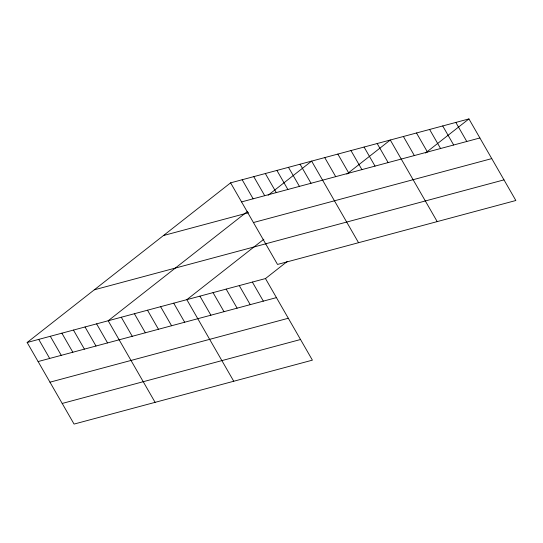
<?xml version="1.0" encoding="UTF-8"?>
<svg xmlns="http://www.w3.org/2000/svg" width="543" height="543" viewBox="0 0 543 543"><rect width="100%" height="100%" fill="white"/><g stroke="black" fill="none" stroke-linecap="round" stroke-linejoin="round"><path stroke-width="0.81" d="M27.15 342.497L265.479 278.559L312.395 360.152L74.065 424.083L27.15 342.497L230.605 182.848L468.935 118.917L515.85 200.503L277.521 264.441L230.605 182.848M247.696 211.288L108.186 320.757L155.101 402.343M268.154 195.229L311.634 161.115L358.55 242.701M263.85 239.225L186.833 299.661L233.748 381.247M346.807 174.133L390.288 140.013L437.203 221.605M265.479 278.559L287.22 261.502M425.454 153.038L468.935 118.917M241.56 201.908L479.89 137.97M163.463 235.533L248.592 212.7M253.425 222.542L491.754 158.61M265.649 243.8L503.985 179.869M94.292 289.813L266.26 243.678M38.105 361.55L276.435 297.618M49.97 382.184L288.306 318.252M62.201 403.449L300.53 339.511M455.828 122.433L466.783 141.485M442.721 125.949L453.676 145.001M429.608 129.465L440.57 148.517M416.501 132.981L427.456 152.033M403.395 136.497L414.35 155.556M377.175 143.528L388.136 162.588M364.068 147.044L375.023 166.104M350.961 150.567L361.916 169.62M337.855 154.083L348.81 173.136M324.741 157.599L335.703 176.651M300.062 164.217L311.017 183.269M288.482 167.325L299.437 186.378M276.91 170.427L287.865 189.48M265.33 173.536L276.285 192.589M253.757 176.638L264.712 195.697M242.178 179.747L253.133 198.799M252.373 282.075L263.328 301.134M239.266 285.598L250.221 304.65M226.159 289.114L237.115 308.166M213.046 292.629L224.008 311.682M199.939 296.145L210.894 315.198M173.726 303.177L184.681 322.23M160.613 306.693L171.574 325.746M147.506 310.209L158.461 329.262M134.399 313.725L145.354 332.778M121.293 317.241L132.248 336.293M96.606 323.866L107.562 342.918M85.034 326.967L95.989 346.02M73.454 330.076L84.409 349.129M61.882 333.178L72.837 352.231M50.302 336.287L61.257 355.339M38.729 339.389L49.684 358.441"/></g></svg>
